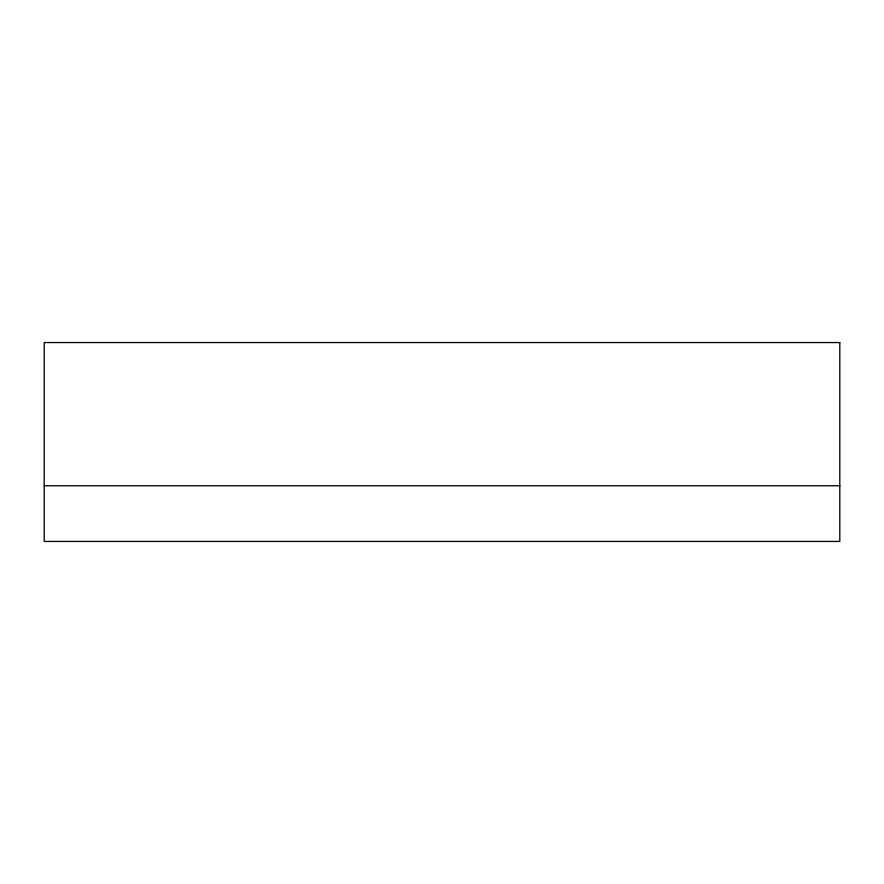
<?xml version="1.0" encoding="UTF-8"?>
<svg xmlns="http://www.w3.org/2000/svg" width="884" height="884" viewBox="0 0 884 884"><rect width="100%" height="100%" fill="white"/><g stroke="black" fill="none" stroke-linecap="round" stroke-linejoin="round"><path stroke-width="1.33" d="M44.2 485.758L839.8 485.758M839.8 342.55L44.2 342.55L44.2 541.45L839.8 541.45L839.8 342.55"/></g></svg>
